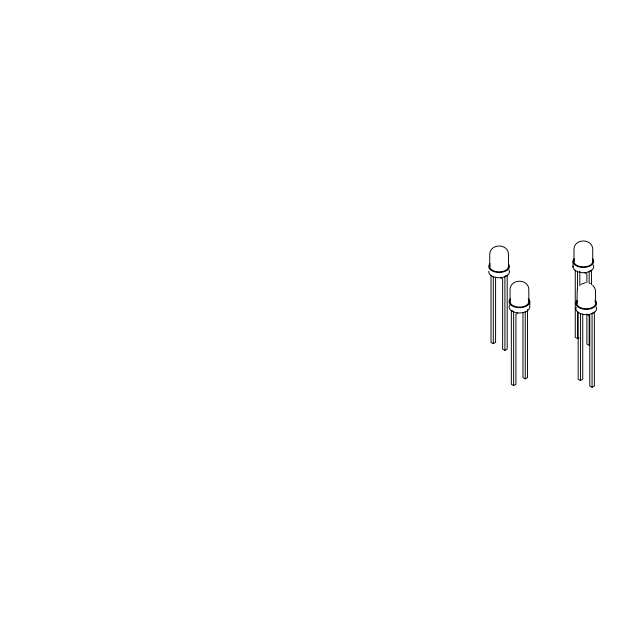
<?xml version="1.0" encoding="UTF-8"?>
<svg xmlns="http://www.w3.org/2000/svg" width="628" height="628" viewBox="0 0 628 628"><rect width="100%" height="100%" fill="white"/><g stroke="black" fill="none" stroke-linecap="round" stroke-linejoin="round"><path stroke-width="0.94" d="M577.273 289.351L576.873 303.371M580.994 284.272L585.508 282.671M506.443 275.551L504.912 276.43L504.912 350.393L507.204 349.066L507.204 275.111M590.689 270.519L589.158 271.398L589.158 283.079M517.817 313.152L515.918 314.251L515.918 384.289L513.633 385.608L511.341 384.289L511.341 310.334L513.633 311.653L513.633 385.608M491.01 275.213L491.01 342.362L493.294 343.681L495.586 342.362L495.586 277.184M575.256 270.181L575.256 337.33L577.54 338.649L579.063 337.77M522.967 312.406L522.967 377.577L525.251 378.904L527.536 377.577L527.536 309.463M578.16 312.116L578.16 379.257L580.445 380.576L582.737 379.257L582.737 314.079M592.063 387.288L594.355 385.969L594.355 312.014L592.063 313.333L592.063 387.288L589.778 385.969L589.778 315.923L587.879 314.832M589.731 283.322L590.296 283.566M584.966 272.897L586.874 273.996L586.874 282.749M500.728 277.929L502.628 279.028L502.628 349.066L504.912 350.393M592.699 285.206L594.63 287.789L595.477 290.317L595.634 303.371M592.73 261.444L592.73 250.085C593.279 237.973 573.427 237.973 573.968 250.085L573.968 261.444M591.45 270.079L591.45 284.68M589.158 315.193L589.158 345.361L586.874 344.034L586.874 313.882M580.445 313.458L580.445 380.576M579.825 271.178L579.825 285.771M577.54 271.524L577.54 289.037M577.54 311.409L577.54 338.649M573.003 261.672L573.003 266.955M529.789 301.471L529.789 306.754A10.354 5.974 0 0 1 517.802 312.877A10.354 5.974 0 0 1 509.732 304.902M528.823 301.699L528.823 290.34C529.365 278.228 509.512 278.228 510.062 290.34L510.062 301.699M525.251 311.778L525.251 378.904M508.484 266.476L508.484 255.117C509.033 243.005 489.181 243.005 489.722 255.117L489.722 266.476M493.294 276.555L493.294 343.681M596.145 306.896A10.354 5.974 0 0 1 586.646 314.628A10.354 5.974 0 0 1 576.166 307.327M595.022 300.192A10.354 5.974 0 0 1 586.646 309.345A10.354 5.974 0 0 1 577.101 300.584M594.92 301.299A9.381 5.417 0 0 1 586.254 308.788A9.381 5.417 0 0 1 577.587 301.299M528.203 298.52A10.354 5.974 0 0 1 519.827 307.665A10.354 5.974 0 0 1 510.289 298.904M528.501 300.294A9.381 5.417 0 0 1 520.055 307.1A9.381 5.417 0 0 1 510.14 300.993M508.994 269.993A10.354 5.974 0 0 1 500.171 277.702A10.354 5.974 0 0 1 488.796 271.202M508.515 263.98A10.354 5.974 0 0 1 498.82 272.45A10.354 5.974 0 0 1 489.95 263.681M508.405 265.77A9.381 5.417 0 0 1 498.491 271.877A9.381 5.417 0 0 1 490.044 265.071M593.24 264.961A10.354 5.974 0 0 1 584.417 272.67A10.354 5.974 0 0 1 573.042 266.17M592.761 258.948A10.354 5.974 0 0 1 583.059 267.418A10.354 5.974 0 0 1 574.196 258.65M592.416 260.039A9.381 5.417 0 0 1 583.349 266.861A9.381 5.417 0 0 1 574.29 260.039"/></g></svg>
